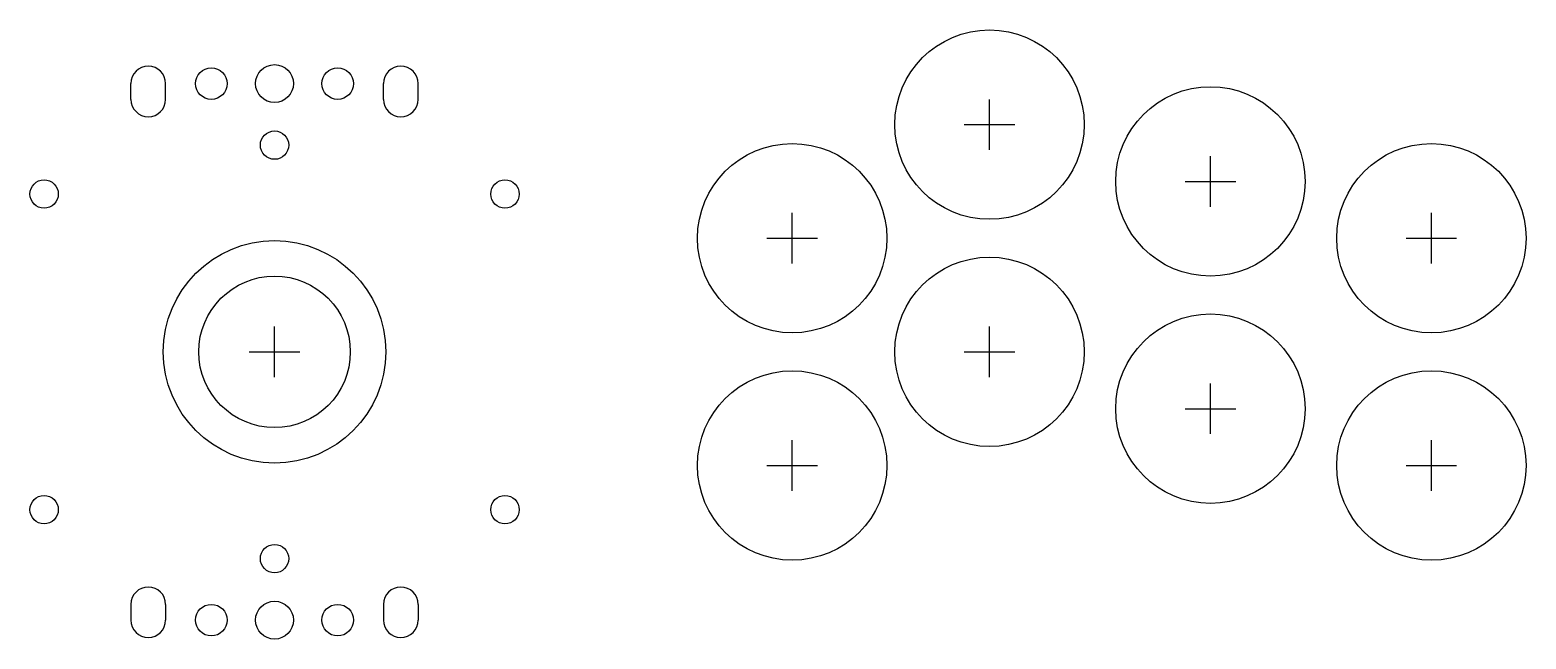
# Model space of a CAD drawing. Header units: millimetres. Extents: x -39 to 198, y -46 to 51.
import ezdxf

# ---------------------------------------------------------------- set-up
doc = ezdxf.new("R2010")
doc.units = ezdxf.units.MM
for name, color, linetype in [('BUTTONS', 1, 'Continuous'), ('GL_PLATE_HOLES', 2, 'Continuous'), ('JOYSTICK_BORE_24', 5, 'Continuous'), ('JOYSTICK_BORE_35.25', 3, 'Continuous'), ('REFERENCE', 8, 'Continuous')]:
    doc.layers.add(name, color=color, linetype=linetype)

msp = doc.modelspace()

# ---------------------------------------------------------------- linework, layer by layer
at = {"layer": 'BUTTONS'}
for centre in [(113.25, 36), (148.25, 27), (82, 18), (183.25, 18), (113.25, 0), (148.25, -9), (82, -18), (183.25, -18)]:
    msp.add_circle(centre, 15, dxfattribs=at)
at = {"layer": 'GL_PLATE_HOLES'}
for p, q in [((-22.75, 40), (-22.75, 42.5)), ((-17.25, 40), (-17.25, 42.5)), ((17.25, 40), (17.25, 42.5)), ((22.75, 40), (22.75, 42.5)), ((-22.75, -40), (-22.75, -42.5)), ((-17.25, -40), (-17.25, -42.5)), ((17.25, -40), (17.25, -42.5)), ((22.75, -40), (22.75, -42.5))]:
    msp.add_line(p, q, dxfattribs=at)
for centre, radius in [((0, 42.5), 3), ((-10, 42.5), 2.5), ((10, 42.5), 2.5), ((0, 32.75), 2.25), ((-36.5, 25), 2.25), ((36.5, 25), 2.25), ((-36.5, -25), 2.25), ((36.5, -25), 2.25), ((0, -32.75), 2.25), ((-10, -42.5), 2.5), ((0, -42.5), 3), ((10, -42.5), 2.5)]:
    msp.add_circle(centre, radius, dxfattribs=at)
for centre, start, end in [((-20, 42.5), 0, 180), ((20, 42.5), 0, 180), ((-20, 40), 180, 360), ((20, 40), 180, 360), ((-20, -40), 0, 180), ((20, -40), 0, 180), ((-20, -42.5), -180, 0), ((20, -42.5), -180, 0)]:
    msp.add_arc(centre, 2.75, start, end, dxfattribs=at)
at = {"layer": 'JOYSTICK_BORE_24'}
msp.add_circle((0, 0), 12, dxfattribs=at)
at = {"layer": 'JOYSTICK_BORE_35.25'}
msp.add_circle((0, 0), 17.62, dxfattribs=at)
at = {"layer": 'REFERENCE'}
for p, q in [((113.25, 32), (113.25, 40)), ((109.25, 36), (117.25, 36)), ((148.25, 23), (148.25, 31)), ((144.25, 27), (152.25, 27)), ((82, 14), (82, 22)), ((183.25, 14), (183.25, 22)), ((78, 18), (86, 18)), ((179.25, 18), (187.25, 18)), ((0, -4), (0, 4)), ((113.25, -4), (113.25, 4)), ((-4, 0), (4, 0)), ((109.25, 0), (117.25, 0)), ((148.25, -13), (148.25, -5)), ((144.25, -9), (152.25, -9)), ((82, -22), (82, -14)), ((183.25, -22), (183.25, -14)), ((78, -18), (86, -18)), ((179.25, -18), (187.25, -18))]:
    msp.add_line(p, q, dxfattribs=at)

doc.saveas('drawing.dxf')
